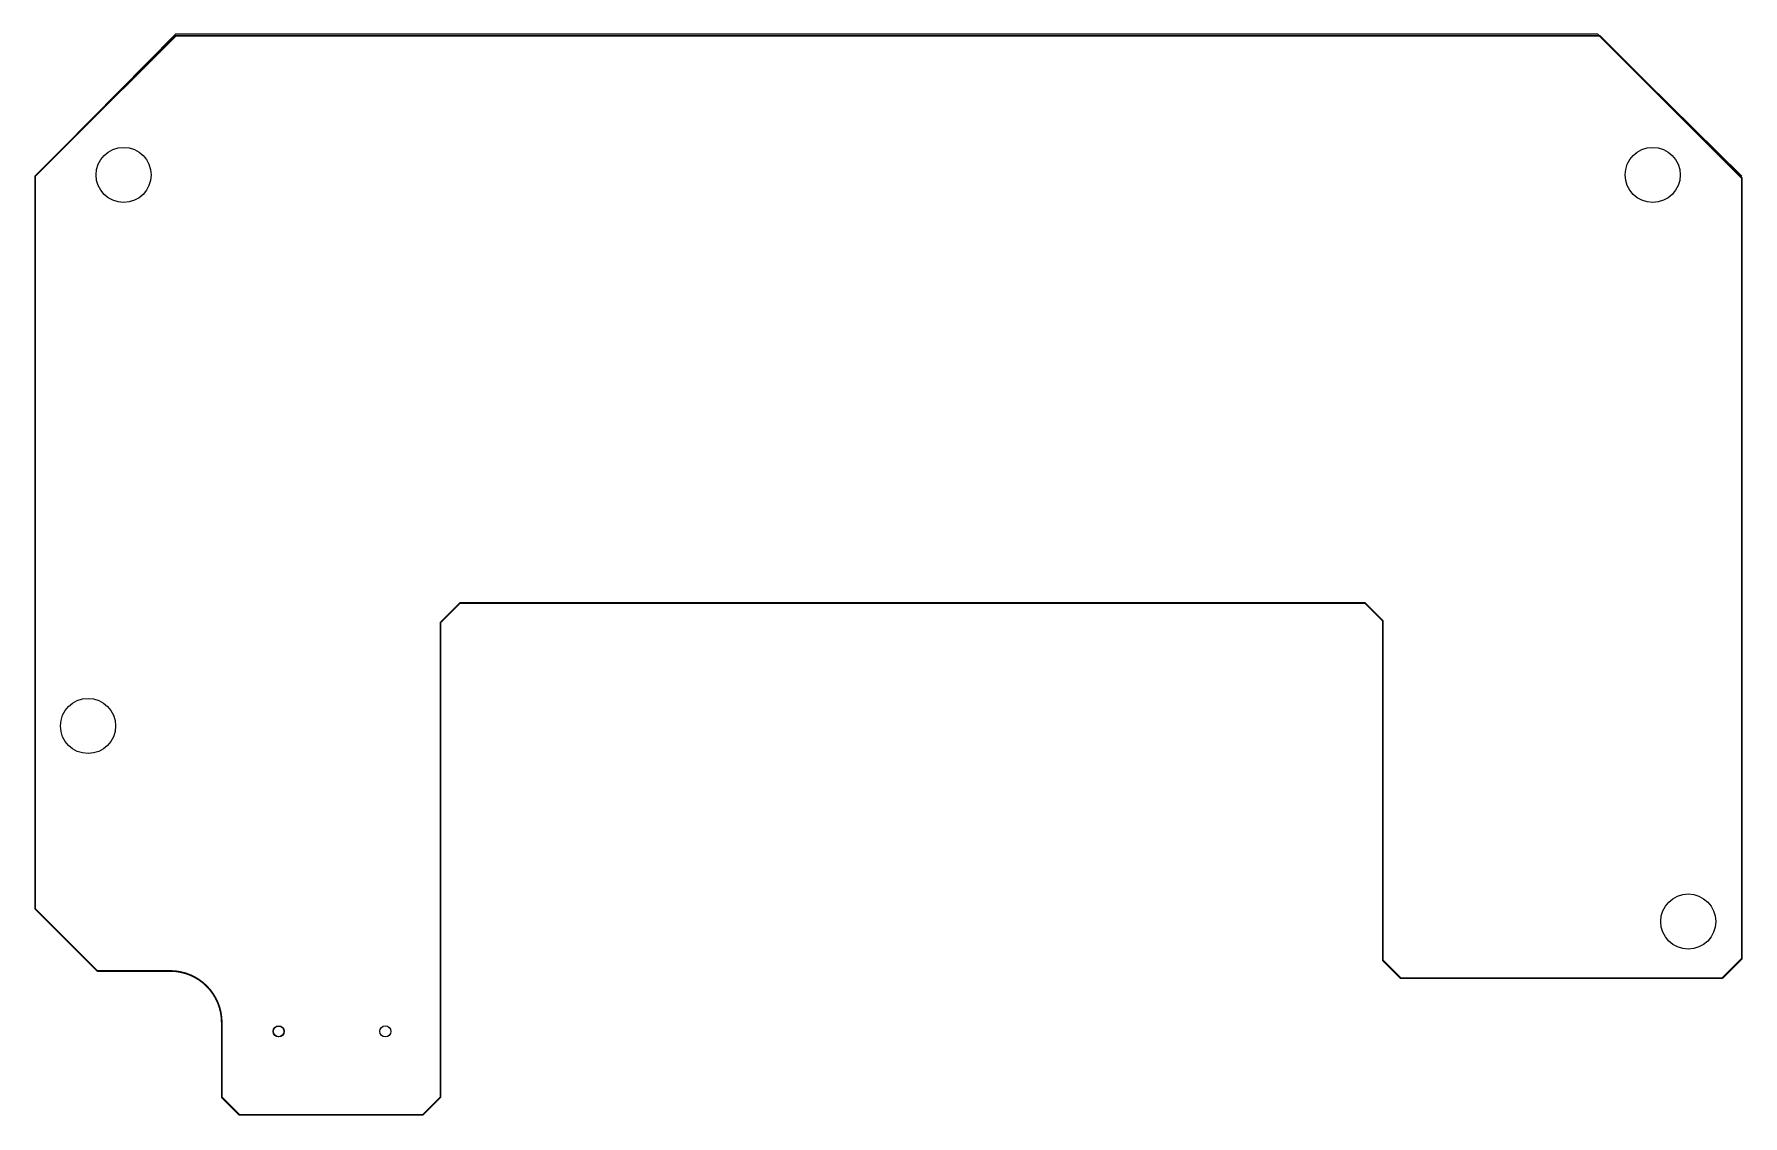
# Model space of a CAD drawing. Extents: x 4.5 to 100.7, y 5.4 to 66.3.
import ezdxf

# ---------------------------------------------------------------- set-up
doc = ezdxf.new("R2010")
doc.units = 0
doc.layers.add('20', color=53, linetype='CONTINUOUS')

msp = doc.modelspace()

# ---------------------------------------------------------------- linework, layer by layer
at = {"layer": '20'}
for p, q in [((12.4972, 66.2972), (4.6, 58.3)), ((92.5028, 66.2972), (12.4972, 66.2972)), ((100.6, 58.3), (92.5028, 66.2972)), ((4.6, 58.3), (4.6, 24.3))]:
    msp.add_line(p, q, dxfattribs=at)
at = {"layer": '20', "const_width": 0.1}
for points in [[(12.5, 66.2), (4.6, 58.3)], [(92.6, 66.2), (12.5, 66.2)], [(100.6, 58.2), (92.6, 66.2)], [(4.6, 58.3), (4.6, 17.1)], [(100.6, 14.3), (100.6, 58.2)], [(27.4, 33.2), (28.5, 34.3)], [(28.5, 34.3), (79.4, 34.3)], [(79.4, 34.3), (80.4, 33.3)], [(27.4, 6.5), (27.4, 33.2)], [(80.4, 33.3), (80.4, 14.2)], [(4.6, 17.1), (8.1, 13.6)], [(8.1, 13.6), (12.2, 13.6)], [(80.4, 14.2), (81.4, 13.2)], [(99.5, 13.2), (100.6, 14.3)], [(81.4, 13.2), (99.5, 13.2)], [(15.1, 10.7), (15.1, 6.5)], [(15.1, 6.5), (16.1, 5.5)], [(26.4, 5.5), (27.4, 6.5)], [(16.1, 5.5), (26.4, 5.5)]]:
    msp.add_lwpolyline(points, dxfattribs=at)
at = {"layer": '20'}
for points, const_width in [([(12.5, 66.225, 1), (12.5, 66.175)], 0.05), ([(12.5177, 66.1823, 1), (12.4823, 66.2177)], 0.05), ([(92.6177, 66.2177, 1), (92.5823, 66.1823)], 0.05), ([(92.6, 66.175, 1), (92.6, 66.225)], 0.05), ([(4.625, 58.3, 1), (4.575, 58.3)], 0.05), ([(4.5823, 58.3177, 1), (4.6177, 58.2823)], 0.05), ([(100.625, 58.2, 1), (100.575, 58.2)], 0.05), ([(100.5823, 58.1823, 1), (100.6177, 58.2177)], 0.05), ([(28.5, 34.325, 1), (28.5, 34.275)], 0.05), ([(28.5177, 34.2823, 1), (28.4823, 34.3177)], 0.05), ([(79.4177, 34.3177, 1), (79.3823, 34.2823)], 0.05), ([(79.4, 34.275, 1), (79.4, 34.325)], 0.05), ([(27.425, 33.2, 1), (27.375, 33.2)], 0.05), ([(27.3823, 33.2177, 1), (27.4177, 33.1823)], 0.05), ([(80.425, 33.3, 1), (80.375, 33.3)], 0.05), ([(80.3823, 33.2823, 1), (80.4177, 33.3177)], 0.05), ([(4.6177, 17.1177, 1), (4.5823, 17.0823)], 0.05), ([(4.575, 17.1, 1), (4.625, 17.1)], 0.05), ([(8.1, 13.625, 1), (8.1, 13.575)], 0.05), ([(8.0823, 13.5823, 1), (8.1177, 13.6177)], 0.05), ([(15.1, 10.7, 0.4142), (12.2, 13.6)], 0.1), ([(12.2, 13.625, 1), (12.2, 13.575)], 0.05), ([(12.2, 13.575, 1), (12.2, 13.625)], 0.05), ([(80.4177, 14.2177, 1), (80.3823, 14.1823)], 0.05), ([(80.375, 14.2, 1), (80.425, 14.2)], 0.05), ([(100.575, 14.3, 1), (100.625, 14.3)], 0.05), ([(100.6177, 14.2823, 1), (100.5823, 14.3177)], 0.05), ([(81.4, 13.225, 1), (81.4, 13.175)], 0.05), ([(81.3823, 13.1823, 1), (81.4177, 13.2177)], 0.05), ([(99.4823, 13.2177, 1), (99.5177, 13.1823)], 0.05), ([(99.5, 13.175, 1), (99.5, 13.225)], 0.05), ([(15.125, 10.7, 1), (15.075, 10.7)], 0.05), ([(15.075, 10.7, 1), (15.125, 10.7)], 0.05), ([(15.1177, 6.5177, 1), (15.0823, 6.4823)], 0.05), ([(15.075, 6.5, 1), (15.125, 6.5)], 0.05), ([(27.375, 6.5, 1), (27.425, 6.5)], 0.05), ([(27.4177, 6.4823, 1), (27.3823, 6.5177)], 0.05), ([(16.1, 5.525, 1), (16.1, 5.475)], 0.05), ([(16.0823, 5.4823, 1), (16.1177, 5.5177)], 0.05), ([(26.3823, 5.5177, 1), (26.4177, 5.4823)], 0.05), ([(26.4, 5.475, 1), (26.4, 5.525)], 0.05)]:
    msp.add_lwpolyline(points, format="xyb", dxfattribs=dict(at, const_width=const_width))
for centre, radius in [((9.58, 58.38), 1.55), ((95.58, 58.38), 1.55), ((7.58, 27.38), 1.55), ((97.58, 16.38), 1.55), ((18.3, 10.2), 0.315), ((18.3, 10.2), 0.3), ((24.3, 10.2), 0.315)]:
    msp.add_circle(centre, radius, dxfattribs=at)

doc.saveas('drawing.dxf')
